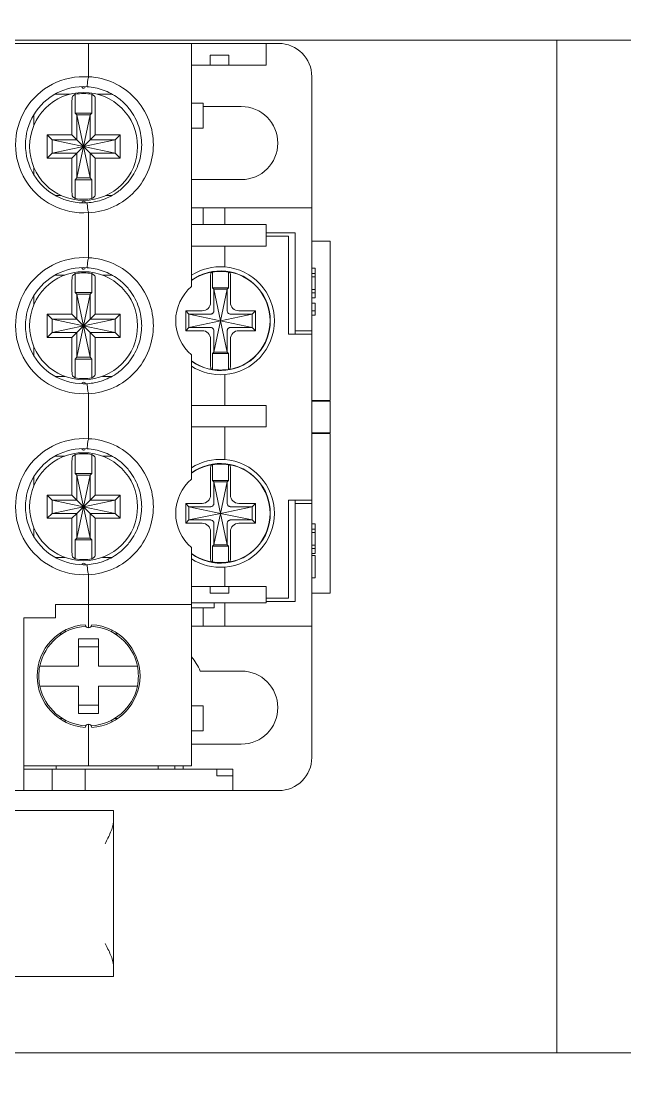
# Model space of a CAD drawing. Header units: millimetres. Extents: x 0 to 5940, y 0 to 4200.
# Drawn here: x 3415.4 to 3451.7, y 2851.9 to 2916.1 of the extents above; entities that cross this region are included whole.
import ezdxf

# ---------------------------------------------------------------- set-up
doc = ezdxf.new("R2010")
doc.units = ezdxf.units.MM
doc.header["$LTSCALE"] = 10
doc.layers.add('가시적인 것(ISO)', color=3, linetype='Continuous', lineweight=5, true_color=0x00ff00)
doc.layers.add('해치(ISO)', color=7, linetype='Continuous', lineweight=5)

msp = doc.modelspace()

# ---------------------------------------------------------------- hatches: boundary and pattern name
at = {"layer": '해치(ISO)'}
h = msp.add_hatch(dxfattribs=at)
h.set_pattern_fill('ANSI31', color=256, scale=254, angle=75.00018, style=0)
h.set_pattern_definition([(120.0002, (0, 0), (-27.49626, -15.87508), [])])
edge = h.paths.add_edge_path()
edge.add_line((3698.305, 3517.714), (3725.805, 3517.714))
edge.add_ellipse((3725.805, 3513.214), major_axis=(0, 4.5), ratio=1, start_angle=270, end_angle=360, ccw=False)
edge.add_line((3730.305, 3513.214), (3730.305, 3485.714))
edge.add_ellipse((3733.305, 3485.714), major_axis=(-3, 0), ratio=1, start_angle=0, end_angle=90)
edge.add_line((3733.305, 3482.714), (3735.305, 3482.714))
edge.add_line((3735.305, 3482.714), (3735.305, 3522.714))
edge.add_line((3735.305, 3522.714), (3695.305, 3522.714))
edge.add_line((3695.305, 3522.714), (3695.305, 3520.714))
edge.add_ellipse((3698.305, 3520.714), major_axis=(-3, 0), ratio=1, start_angle=0, end_angle=90)
edge = h.paths.add_edge_path()
edge.add_line((2939.905, 3482.714), (2941.905, 3482.714))
edge.add_ellipse((2941.905, 3485.714), major_axis=(0, -3), ratio=1, start_angle=0, end_angle=90)
edge.add_line((2944.905, 3485.714), (2944.905, 3513.214))
edge.add_ellipse((2949.405, 3513.214), major_axis=(-4.5, 0), ratio=1, start_angle=270, end_angle=360, ccw=False)
edge.add_line((2949.405, 3517.714), (2976.905, 3517.714))
edge.add_ellipse((2976.905, 3520.714), major_axis=(0, -3), ratio=1, start_angle=0, end_angle=90)
edge.add_line((2979.905, 3520.714), (2979.905, 3522.714))
edge.add_line((2979.905, 3522.714), (2939.905, 3522.714))
edge.add_line((2939.905, 3522.714), (2939.905, 3482.714))
edge = h.paths.add_edge_path()
edge.add_line((2939.905, 2817.314), (2939.905, 2777.314))
edge.add_line((2939.905, 2777.314), (2979.905, 2777.314))
edge.add_line((2979.905, 2777.314), (2979.905, 2779.314))
edge.add_ellipse((2976.905, 2779.314), major_axis=(3, 0), ratio=1, start_angle=0, end_angle=90)
edge.add_line((2976.905, 2782.314), (2949.143, 2782.314))
edge.add_ellipse((2949.143, 2786.814), major_axis=(0, -4.5), ratio=1, start_angle=269.50889, end_angle=360, ccw=False)
edge.add_line((2944.644, 2786.853), (2944.879, 2814.289))
edge.add_ellipse((2941.879, 2814.314), major_axis=(3, -0.026), ratio=1, start_angle=0, end_angle=90.49111)
edge.add_line((2941.879, 2817.314), (2939.905, 2817.314))
edge = h.paths.add_edge_path()
edge.add_line((3730.331, 2814.289), (3730.566, 2786.853))
edge.add_ellipse((3726.066, 2786.814), major_axis=(4.5, 0.039), ratio=1, start_angle=269.50889, end_angle=360, ccw=False)
edge.add_line((3726.066, 2782.314), (3698.305, 2782.314))
edge.add_ellipse((3698.305, 2779.314), major_axis=(0, 3), ratio=1, start_angle=0, end_angle=90)
edge.add_line((3695.305, 2779.314), (3695.305, 2777.314))
edge.add_line((3695.305, 2777.314), (3735.305, 2777.314))
edge.add_line((3735.305, 2777.314), (3735.305, 2817.314))
edge.add_line((3735.305, 2817.314), (3733.331, 2817.314))
edge.add_ellipse((3733.331, 2814.314), major_axis=(0, 3), ratio=1, start_angle=0, end_angle=90.49111)

# ---------------------------------------------------------------- linework, layer by layer
at = {"layer": '가시적인 것(ISO)'}
for p, q in [((3573.605, 2915.014), (3061.605, 2915.014)), ((3419.405, 2914.814), (3414.505, 2914.814)), ((3419.405, 2914.814), (3419.405, 2912.81)), ((3419.405, 2914.814), (3425.605, 2914.814)), ((3425.605, 2914.814), (3430.105, 2914.814)), ((3425.605, 2914.814), (3425.605, 2900.17)), ((3430.105, 2914.814), (3430.105, 2913.514)), ((3430.105, 2914.814), (3430.855, 2914.814)), ((3447.605, 2854.014), (3447.605, 2915.014)), ((3426.73, 2914.114), (3427.855, 2914.114)), ((3426.73, 2914.114), (3426.73, 2913.514)), ((3427.855, 2914.114), (3427.855, 2913.514)), ((3425.605, 2913.514), (3426.73, 2913.514)), ((3427.855, 2913.514), (3426.73, 2913.514)), ((3427.855, 2913.514), (3430.105, 2913.514)), ((3432.855, 2912.814), (3432.855, 2904.914)), ((3419.009, 2912.187), (3419.009, 2912.185)), ((3417.388, 2911.764), (3418.294, 2911.764)), ((3418.405, 2909.314), (3418.405, 2911.32)), ((3418.6, 2910.619), (3418.6, 2911.758)), ((3419.61, 2910.619), (3419.61, 2911.758)), ((3419.805, 2911.509), (3419.805, 2909.314)), ((3419.915, 2911.764), (3420.822, 2911.764)), ((3425.605, 2911.214), (3426.305, 2911.214)), ((3426.305, 2909.714), (3426.305, 2911.214)), ((3428.605, 2911.014), (3426.305, 2911.014)), ((3416.105, 2910.517), (3416.105, 2909.871)), ((3418.6, 2910.619), (3419.61, 2910.619)), ((3418.705, 2910.514), (3418.6, 2910.619)), ((3419.105, 2908.614), (3418.705, 2910.514)), ((3418.705, 2910.514), (3418.705, 2909.014)), ((3419.505, 2910.514), (3418.705, 2910.514)), ((3419.105, 2908.614), (3419.505, 2910.514)), ((3419.505, 2910.514), (3419.61, 2910.619)), ((3419.505, 2909.014), (3419.505, 2910.514)), ((3426.305, 2909.714), (3425.605, 2909.714)), ((3416.905, 2909.314), (3416.905, 2907.914)), ((3418.405, 2909.314), (3416.905, 2909.314)), ((3417.205, 2909.014), (3416.905, 2909.314)), ((3419.105, 2908.614), (3417.205, 2909.014)), ((3417.205, 2909.014), (3417.205, 2908.214)), ((3418.705, 2909.014), (3417.205, 2909.014)), ((3418.705, 2909.014), (3418.405, 2909.314)), ((3419.105, 2908.614), (3418.705, 2909.014)), ((3419.105, 2908.614), (3419.505, 2909.014)), ((3419.105, 2908.614), (3421.005, 2909.014)), ((3419.505, 2909.014), (3419.805, 2909.314)), ((3421.005, 2909.014), (3419.505, 2909.014)), ((3421.305, 2909.314), (3419.805, 2909.314)), ((3421.005, 2909.014), (3421.305, 2909.314)), ((3421.005, 2908.214), (3421.005, 2909.014)), ((3421.305, 2907.914), (3421.305, 2909.314)), ((3417.205, 2908.214), (3416.905, 2907.914)), ((3419.105, 2908.614), (3417.205, 2908.214)), ((3417.205, 2908.214), (3418.705, 2908.214)), ((3418.705, 2908.214), (3418.405, 2907.914)), ((3419.105, 2908.614), (3418.705, 2906.714)), ((3419.105, 2908.614), (3418.705, 2908.214)), ((3418.705, 2908.214), (3418.705, 2906.714)), ((3419.105, 2908.614), (3419.505, 2908.214)), ((3419.105, 2908.614), (3421.005, 2908.214)), ((3419.105, 2908.614), (3419.505, 2906.714)), ((3419.505, 2908.214), (3419.805, 2907.914)), ((3419.505, 2906.714), (3419.505, 2908.214)), ((3419.505, 2908.214), (3421.005, 2908.214)), ((3421.005, 2908.214), (3421.305, 2907.914)), ((3416.905, 2907.914), (3418.405, 2907.914)), ((3418.405, 2905.908), (3418.405, 2907.914)), ((3419.805, 2907.914), (3419.805, 2905.719)), ((3419.805, 2907.914), (3421.305, 2907.914)), ((3416.105, 2907.358), (3416.105, 2906.912)), ((3418.705, 2906.714), (3418.6, 2906.609)), ((3418.6, 2906.609), (3419.61, 2906.609)), ((3418.6, 2905.471), (3418.6, 2906.609)), ((3418.705, 2906.714), (3419.505, 2906.714)), ((3419.505, 2906.714), (3419.61, 2906.609)), ((3419.61, 2905.471), (3419.61, 2906.609)), ((3425.605, 2906.614), (3428.605, 2906.614)), ((3417.735, 2905.664), (3417.388, 2905.664)), ((3420.822, 2905.664), (3420.475, 2905.664)), ((3419.2, 2905.246), (3419.2, 2905.244)), ((3425.605, 2904.914), (3426.305, 2904.914)), ((3426.305, 2904.914), (3426.805, 2904.914)), ((3426.305, 2903.914), (3426.305, 2904.914)), ((3427.605, 2904.914), (3426.805, 2904.914)), ((3427.605, 2904.914), (3432.855, 2904.914)), ((3427.605, 2903.914), (3427.605, 2904.914)), ((3432.855, 2897.514), (3432.855, 2904.914)), ((3419.405, 2904.619), (3419.405, 2901.91)), ((3425.605, 2903.914), (3430.105, 2903.914)), ((3430.105, 2903.914), (3430.105, 2902.614)), ((3431.855, 2903.414), (3430.105, 2903.414)), ((3430.105, 2903.214), (3431.455, 2903.214)), ((3431.455, 2903.214), (3431.455, 2897.314)), ((3431.855, 2897.514), (3431.855, 2903.414)), ((3425.605, 2902.614), (3430.105, 2902.614)), ((3427.605, 2902.614), (3427.605, 2901.355)), ((3432.855, 2902.914), (3433.955, 2902.914)), ((3433.955, 2902.914), (3433.955, 2893.314)), ((3419.009, 2901.287), (3419.009, 2901.285)), ((3426.875, 2901.044), (3426.875, 2900.094)), ((3427.835, 2901.044), (3427.835, 2900.094)), ((3432.855, 2901.282), (3433.055, 2901.282)), ((3433.055, 2901.282), (3433.055, 2900.965)), ((3417.388, 2900.864), (3417.975, 2900.864)), ((3418.405, 2898.514), (3418.405, 2900.52)), ((3418.6, 2899.819), (3418.6, 2900.958)), ((3419.61, 2899.819), (3419.61, 2900.958)), ((3419.805, 2900.709), (3419.805, 2898.514)), ((3420.235, 2900.864), (3420.822, 2900.864)), ((3426.755, 2899.219), (3426.755, 2900.698)), ((3427.955, 2900.698), (3427.955, 2899.219)), ((3428.755, 2900.767), (3428.755, 2900.752)), ((3429.197, 2900.464), (3429.219, 2900.464)), ((3432.855, 2900.965), (3433.055, 2900.965)), ((3432.855, 2900.768), (3433.055, 2900.768)), ((3433.055, 2900.965), (3433.055, 2900.768)), ((3433.055, 2900.768), (3433.055, 2900.001)), ((3418.6, 2899.819), (3419.61, 2899.819)), ((3418.705, 2899.714), (3418.6, 2899.819)), ((3419.505, 2899.714), (3419.61, 2899.819)), ((3426.875, 2900.094), (3427.835, 2900.094)), ((3426.955, 2900.014), (3426.875, 2900.094)), ((3426.955, 2900.014), (3426.955, 2898.716)), ((3427.755, 2900.014), (3426.955, 2900.014)), ((3427.355, 2898.114), (3426.955, 2900.014)), ((3427.355, 2898.114), (3427.755, 2900.014)), ((3427.755, 2900.014), (3427.835, 2900.094)), ((3427.755, 2898.716), (3427.755, 2900.014)), ((3432.855, 2900.001), (3433.055, 2900.001)), ((3432.855, 2899.804), (3433.055, 2899.804)), ((3433.055, 2900.001), (3433.055, 2899.804)), ((3433.055, 2899.804), (3433.055, 2899.488)), ((3416.105, 2899.617), (3416.105, 2899.071)), ((3419.105, 2897.814), (3418.705, 2899.714)), ((3418.705, 2899.714), (3418.705, 2898.214)), ((3419.505, 2899.714), (3418.705, 2899.714)), ((3419.105, 2897.814), (3419.505, 2899.714)), ((3419.505, 2898.214), (3419.505, 2899.714)), ((3432.855, 2899.488), (3433.055, 2899.488)), ((3432.855, 2899.179), (3433.055, 2899.179)), ((3433.055, 2899.179), (3433.055, 2898.72)), ((3416.905, 2898.514), (3416.905, 2897.114)), ((3418.405, 2898.514), (3416.905, 2898.514)), ((3417.205, 2898.214), (3416.905, 2898.514)), ((3418.705, 2898.214), (3418.405, 2898.514)), ((3419.505, 2898.214), (3419.805, 2898.514)), ((3421.305, 2898.514), (3419.805, 2898.514)), ((3421.005, 2898.214), (3421.305, 2898.514)), ((3421.305, 2897.114), (3421.305, 2898.514)), ((3425.255, 2898.714), (3425.255, 2897.514)), ((3426.25, 2898.714), (3425.255, 2898.714)), ((3425.455, 2898.514), (3425.255, 2898.714)), ((3425.455, 2898.514), (3425.455, 2897.714)), ((3426.753, 2898.514), (3425.455, 2898.514)), ((3427.355, 2898.114), (3425.455, 2898.514)), ((3427.355, 2898.114), (3429.255, 2898.514)), ((3429.255, 2898.514), (3427.957, 2898.514)), ((3429.455, 2898.714), (3428.46, 2898.714)), ((3429.255, 2898.514), (3429.455, 2898.714)), ((3429.255, 2897.714), (3429.255, 2898.514)), ((3429.455, 2897.514), (3429.455, 2898.714)), ((3432.855, 2898.72), (3433.055, 2898.72)), ((3433.055, 2898.72), (3433.055, 2898.455)), ((3419.105, 2897.814), (3417.205, 2898.214)), ((3417.205, 2898.214), (3417.205, 2897.414)), ((3418.705, 2898.214), (3417.205, 2898.214)), ((3419.105, 2897.814), (3418.705, 2898.214)), ((3419.105, 2897.814), (3419.505, 2898.214)), ((3419.105, 2897.814), (3421.005, 2898.214)), ((3421.005, 2898.214), (3419.505, 2898.214)), ((3421.005, 2897.414), (3421.005, 2898.214)), ((3427.355, 2898.114), (3425.455, 2897.714)), ((3427.355, 2898.114), (3426.955, 2896.214)), ((3427.355, 2898.114), (3427.755, 2896.214)), ((3427.355, 2898.114), (3429.255, 2897.714)), ((3432.855, 2898.455), (3433.055, 2898.455)), ((3417.205, 2897.414), (3416.905, 2897.114)), ((3419.105, 2897.814), (3417.205, 2897.414)), ((3417.205, 2897.414), (3418.705, 2897.414)), ((3418.705, 2897.414), (3418.405, 2897.114)), ((3419.105, 2897.814), (3418.705, 2895.914)), ((3419.105, 2897.814), (3418.705, 2897.414)), ((3418.705, 2897.414), (3418.705, 2895.914)), ((3419.105, 2897.814), (3419.505, 2897.414)), ((3419.105, 2897.814), (3421.005, 2897.414)), ((3419.105, 2897.814), (3419.505, 2895.914)), ((3419.505, 2897.414), (3419.805, 2897.114)), ((3419.505, 2895.914), (3419.505, 2897.414)), ((3419.505, 2897.414), (3421.005, 2897.414)), ((3421.005, 2897.414), (3421.305, 2897.114)), ((3425.455, 2897.714), (3425.255, 2897.514)), ((3425.255, 2897.514), (3426.25, 2897.514)), ((3425.455, 2897.714), (3426.753, 2897.714)), ((3426.955, 2897.512), (3426.955, 2896.214)), ((3427.755, 2896.214), (3427.755, 2897.512)), ((3427.957, 2897.714), (3429.255, 2897.714)), ((3428.46, 2897.514), (3429.455, 2897.514)), ((3429.255, 2897.714), (3429.455, 2897.514)), ((3432.855, 2897.314), (3431.455, 2897.314)), ((3431.855, 2897.314), (3431.855, 2897.514)), ((3431.855, 2897.514), (3432.855, 2897.514)), ((3432.855, 2897.514), (3432.855, 2897.314)), ((3432.855, 2887.314), (3432.855, 2897.314)), ((3416.105, 2896.558), (3416.105, 2896.012)), ((3416.905, 2897.114), (3418.405, 2897.114)), ((3418.405, 2895.108), (3418.405, 2897.114)), ((3419.805, 2897.114), (3419.805, 2894.919)), ((3419.805, 2897.114), (3421.305, 2897.114)), ((3426.755, 2895.53), (3426.755, 2897.009)), ((3427.955, 2897.009), (3427.955, 2895.53)), ((3418.705, 2895.914), (3418.6, 2895.809)), ((3418.705, 2895.914), (3419.505, 2895.914)), ((3419.505, 2895.914), (3419.61, 2895.809)), ((3425.605, 2896.058), (3425.605, 2888.57)), ((3426.955, 2896.214), (3426.875, 2896.134)), ((3426.875, 2896.134), (3427.835, 2896.134)), ((3426.875, 2896.134), (3426.875, 2895.185)), ((3426.955, 2896.214), (3427.755, 2896.214)), ((3427.755, 2896.214), (3427.835, 2896.134)), ((3427.835, 2896.134), (3427.835, 2895.185)), ((3418.6, 2895.809), (3419.61, 2895.809)), ((3418.6, 2894.671), (3418.6, 2895.809)), ((3419.61, 2894.671), (3419.61, 2895.809)), ((3417.975, 2894.764), (3417.388, 2894.764)), ((3420.822, 2894.764), (3420.235, 2894.764)), ((3427.605, 2894.874), (3427.605, 2893.014)), ((3419.2, 2894.346), (3419.2, 2894.344)), ((3419.405, 2893.719), (3419.405, 2891.01)), ((3425.605, 2893.014), (3430.105, 2893.014)), ((3430.105, 2893.014), (3430.105, 2891.714)), ((3432.855, 2893.314), (3433.955, 2893.314)), ((3433.955, 2893.264), (3432.855, 2893.264)), ((3433.955, 2891.364), (3433.955, 2893.264)), ((3425.605, 2891.714), (3430.105, 2891.714)), ((3427.605, 2891.714), (3427.605, 2889.755)), ((3432.855, 2891.364), (3433.955, 2891.364)), ((3432.855, 2891.314), (3433.955, 2891.314)), ((3433.955, 2891.314), (3433.955, 2881.714)), ((3419.009, 2890.387), (3419.009, 2890.385)), ((3417.388, 2889.964), (3417.975, 2889.964)), ((3418.405, 2887.614), (3418.405, 2889.62)), ((3418.6, 2888.919), (3418.6, 2890.058)), ((3419.61, 2888.919), (3419.61, 2890.058)), ((3419.805, 2889.809), (3419.805, 2887.614)), ((3420.235, 2889.964), (3420.822, 2889.964)), ((3418.6, 2888.919), (3419.61, 2888.919)), ((3418.705, 2888.814), (3418.6, 2888.919)), ((3419.505, 2888.814), (3419.61, 2888.919)), ((3426.755, 2887.619), (3426.755, 2889.098)), ((3426.875, 2889.444), (3426.875, 2888.494)), ((3427.835, 2889.444), (3427.835, 2888.494)), ((3427.955, 2889.098), (3427.955, 2887.619)), ((3416.105, 2888.717), (3416.105, 2888.171)), ((3419.105, 2886.914), (3418.705, 2888.814)), ((3418.705, 2888.814), (3418.705, 2887.314)), ((3419.505, 2888.814), (3418.705, 2888.814)), ((3419.105, 2886.914), (3419.505, 2888.814)), ((3419.505, 2887.314), (3419.505, 2888.814)), ((3426.875, 2888.494), (3427.835, 2888.494)), ((3426.955, 2888.414), (3426.875, 2888.494)), ((3426.955, 2888.414), (3426.955, 2887.116)), ((3427.755, 2888.414), (3426.955, 2888.414)), ((3427.355, 2886.514), (3426.955, 2888.414)), ((3427.355, 2886.514), (3427.755, 2888.414)), ((3427.755, 2888.414), (3427.835, 2888.494)), ((3427.755, 2887.116), (3427.755, 2888.414)), ((3416.905, 2887.614), (3416.905, 2886.214)), ((3418.405, 2887.614), (3416.905, 2887.614)), ((3417.205, 2887.314), (3416.905, 2887.614)), ((3418.705, 2887.314), (3418.405, 2887.614)), ((3419.505, 2887.314), (3419.805, 2887.614)), ((3421.305, 2887.614), (3419.805, 2887.614)), ((3421.005, 2887.314), (3421.305, 2887.614)), ((3421.305, 2886.214), (3421.305, 2887.614)), ((3419.105, 2886.914), (3417.205, 2887.314)), ((3417.205, 2887.314), (3417.205, 2886.514)), ((3418.705, 2887.314), (3417.205, 2887.314)), ((3419.105, 2886.914), (3417.205, 2886.514)), ((3419.105, 2886.914), (3418.705, 2887.314)), ((3419.105, 2886.914), (3418.705, 2885.014)), ((3419.105, 2886.914), (3418.705, 2886.514)), ((3419.105, 2886.914), (3419.505, 2887.314)), ((3419.105, 2886.914), (3421.005, 2887.314)), ((3419.105, 2886.914), (3419.505, 2886.514)), ((3419.105, 2886.914), (3421.005, 2886.514)), ((3419.105, 2886.914), (3419.505, 2885.014)), ((3421.005, 2887.314), (3419.505, 2887.314)), ((3421.005, 2886.514), (3421.005, 2887.314)), ((3425.255, 2887.114), (3425.255, 2885.914)), ((3426.25, 2887.114), (3425.255, 2887.114)), ((3425.455, 2886.914), (3425.255, 2887.114)), ((3425.455, 2886.914), (3425.455, 2886.114)), ((3426.753, 2886.914), (3425.455, 2886.914)), ((3427.355, 2886.514), (3425.455, 2886.914)), ((3427.355, 2886.514), (3429.255, 2886.914)), ((3429.255, 2886.914), (3427.957, 2886.914)), ((3429.455, 2887.114), (3428.46, 2887.114)), ((3429.255, 2886.914), (3429.455, 2887.114)), ((3429.255, 2886.114), (3429.255, 2886.914)), ((3429.455, 2885.914), (3429.455, 2887.114)), ((3431.455, 2881.414), (3431.455, 2887.314)), ((3432.855, 2887.314), (3431.455, 2887.314)), ((3431.855, 2887.114), (3431.855, 2887.314)), ((3431.855, 2881.214), (3431.855, 2887.114)), ((3431.855, 2887.114), (3432.855, 2887.114)), ((3432.855, 2887.314), (3432.855, 2887.114)), ((3432.855, 2879.714), (3432.855, 2887.114)), ((3417.205, 2886.514), (3416.905, 2886.214)), ((3417.205, 2886.514), (3418.705, 2886.514)), ((3418.705, 2886.514), (3418.405, 2886.214)), ((3418.705, 2886.514), (3418.705, 2885.014)), ((3419.505, 2886.514), (3419.805, 2886.214)), ((3419.505, 2885.014), (3419.505, 2886.514)), ((3419.505, 2886.514), (3421.005, 2886.514)), ((3421.005, 2886.514), (3421.305, 2886.214)), ((3427.355, 2886.514), (3425.455, 2886.114)), ((3427.355, 2886.514), (3426.955, 2884.614)), ((3427.355, 2886.514), (3427.755, 2884.614)), ((3427.355, 2886.514), (3429.255, 2886.114)), ((3416.105, 2885.658), (3416.105, 2885.112)), ((3416.905, 2886.214), (3418.405, 2886.214)), ((3418.405, 2884.208), (3418.405, 2886.214)), ((3419.805, 2886.214), (3419.805, 2884.019)), ((3419.805, 2886.214), (3421.305, 2886.214)), ((3425.455, 2886.114), (3425.255, 2885.914)), ((3425.255, 2885.914), (3426.25, 2885.914)), ((3425.455, 2886.114), (3426.753, 2886.114)), ((3426.955, 2885.912), (3426.955, 2884.614)), ((3427.755, 2884.614), (3427.755, 2885.912)), ((3427.957, 2886.114), (3429.255, 2886.114)), ((3428.46, 2885.914), (3429.455, 2885.914)), ((3429.255, 2886.114), (3429.455, 2885.914)), ((3432.855, 2885.882), (3433.055, 2885.882)), ((3433.055, 2885.882), (3433.055, 2885.565)), ((3418.705, 2885.014), (3418.6, 2884.909)), ((3418.705, 2885.014), (3419.505, 2885.014)), ((3419.505, 2885.014), (3419.61, 2884.909)), ((3426.755, 2883.93), (3426.755, 2885.409)), ((3427.955, 2885.409), (3427.955, 2883.93)), ((3432.855, 2885.565), (3433.055, 2885.565)), ((3432.855, 2885.368), (3433.055, 2885.368)), ((3433.055, 2885.565), (3433.055, 2885.368)), ((3433.055, 2885.368), (3433.055, 2884.601)), ((3418.6, 2884.909), (3419.61, 2884.909)), ((3418.6, 2883.771), (3418.6, 2884.909)), ((3419.61, 2883.771), (3419.61, 2884.909)), ((3425.605, 2884.458), (3425.605, 2881.014)), ((3426.955, 2884.614), (3426.875, 2884.534)), ((3426.875, 2884.534), (3427.835, 2884.534)), ((3426.875, 2884.534), (3426.875, 2883.585)), ((3426.955, 2884.614), (3427.755, 2884.614)), ((3427.755, 2884.614), (3427.835, 2884.534)), ((3427.835, 2884.534), (3427.835, 2883.585)), ((3432.855, 2884.601), (3433.055, 2884.601)), ((3432.855, 2884.404), (3433.055, 2884.404)), ((3433.055, 2884.601), (3433.055, 2884.404)), ((3433.055, 2884.404), (3433.055, 2884.088)), ((3417.975, 2883.864), (3417.388, 2883.864)), ((3420.822, 2883.864), (3420.235, 2883.864)), ((3428.755, 2883.877), (3428.755, 2883.861)), ((3429.219, 2884.164), (3429.197, 2884.164)), ((3432.855, 2884.088), (3433.055, 2884.088)), ((3432.855, 2883.965), (3433.055, 2883.965)), ((3433.055, 2883.965), (3433.055, 2882.635)), ((3419.2, 2883.446), (3419.2, 2883.444)), ((3427.605, 2883.274), (3427.605, 2882.114)), ((3419.405, 2882.819), (3419.405, 2881.014)), ((3432.855, 2882.635), (3433.055, 2882.635)), ((3432.855, 2882.63), (3433.055, 2882.63)), ((3433.055, 2882.63), (3433.055, 2882.635)), ((3425.605, 2882.114), (3426.73, 2882.114)), ((3427.855, 2882.114), (3426.73, 2882.114)), ((3426.73, 2881.714), (3426.73, 2882.114)), ((3427.855, 2882.114), (3430.105, 2882.114)), ((3427.855, 2881.714), (3427.855, 2882.114)), ((3430.105, 2882.114), (3430.105, 2881.114)), ((3427.855, 2881.714), (3426.73, 2881.714)), ((3430.105, 2881.414), (3431.455, 2881.414)), ((3431.855, 2881.214), (3430.105, 2881.214)), ((3432.855, 2881.714), (3433.955, 2881.714)), ((3419.405, 2881.014), (3417.405, 2881.014)), ((3417.405, 2881.014), (3417.405, 2880.214)), ((3419.405, 2879.614), (3419.405, 2881.014)), ((3419.405, 2881.014), (3425.605, 2881.014)), ((3425.605, 2881.114), (3430.105, 2881.114)), ((3425.605, 2881.014), (3425.605, 2871.314)), ((3426.468, 2880.814), (3425.605, 2880.814)), ((3426.305, 2879.714), (3426.305, 2880.814)), ((3426.468, 2880.814), (3426.968, 2880.814)), ((3426.968, 2881.114), (3426.968, 2880.814)), ((3427.605, 2879.714), (3427.605, 2881.114)), ((3415.505, 2869.814), (3415.505, 2880.214)), ((3417.405, 2880.214), (3415.505, 2880.214)), ((3417.824, 2879.264), (3417.642, 2879.264)), ((3418.005, 2879.48), (3418.005, 2879.368)), ((3420.805, 2879.48), (3420.805, 2879.368)), ((3421.167, 2879.264), (3420.985, 2879.264)), ((3426.305, 2879.714), (3425.605, 2879.714)), ((3426.805, 2879.714), (3426.305, 2879.714)), ((3427.605, 2879.714), (3426.805, 2879.714)), ((3427.605, 2879.714), (3432.855, 2879.714)), ((3432.855, 2879.714), (3432.855, 2871.814)), ((3418.805, 2877.314), (3418.805, 2878.964)), ((3420.005, 2878.964), (3418.805, 2878.964)), ((3420.005, 2877.314), (3420.005, 2878.964)), ((3418.805, 2878.464), (3420.005, 2878.464)), ((3416.772, 2877.314), (3418.805, 2877.314)), ((3420.005, 2877.314), (3422.037, 2877.314)), ((3428.605, 2877.014), (3426.136, 2877.014)), ((3416.772, 2876.114), (3418.805, 2876.114)), ((3418.805, 2874.464), (3418.805, 2876.114)), ((3420.005, 2876.114), (3422.037, 2876.114)), ((3420.005, 2874.464), (3420.005, 2876.114)), ((3418.805, 2874.964), (3420.005, 2874.964)), ((3425.605, 2874.914), (3426.305, 2874.914)), ((3426.305, 2873.414), (3426.305, 2874.914)), ((3417.824, 2874.164), (3417.642, 2874.164)), ((3418.005, 2873.948), (3418.005, 2874.061)), ((3420.005, 2874.464), (3418.805, 2874.464)), ((3420.805, 2873.948), (3420.805, 2874.061)), ((3421.167, 2874.164), (3420.985, 2874.164)), ((3419.405, 2871.314), (3419.405, 2873.814)), ((3426.305, 2873.414), (3425.605, 2873.414)), ((3425.605, 2872.614), (3428.605, 2872.614)), ((3419.405, 2871.314), (3415.505, 2871.314)), ((3417.205, 2871.114), (3415.505, 2871.114)), ((3417.205, 2871.114), (3419.205, 2871.114)), ((3417.205, 2869.814), (3417.205, 2871.114)), ((3417.455, 2871.114), (3417.455, 2871.314)), ((3419.205, 2871.114), (3427.126, 2871.114)), ((3419.205, 2871.114), (3419.205, 2870.514)), ((3419.405, 2871.314), (3425.605, 2871.314)), ((3423.605, 2871.114), (3423.605, 2871.314)), ((3424.605, 2871.314), (3424.605, 2871.114)), ((3425.105, 2871.114), (3425.105, 2871.314)), ((3427.126, 2871.114), (3427.126, 2870.714)), ((3427.126, 2871.114), (3428.105, 2871.114)), ((3428.105, 2871.114), (3428.105, 2870.714)), ((3419.205, 2869.814), (3419.205, 2870.514)), ((3428.105, 2870.714), (3427.126, 2870.714)), ((3428.105, 2869.814), (3428.105, 2870.714)), ((3414.505, 2869.814), (3415.505, 2869.814)), ((3415.505, 2869.814), (3417.205, 2869.814)), ((3419.205, 2869.814), (3417.205, 2869.814)), ((3419.205, 2869.814), (3428.105, 2869.814)), ((3430.855, 2869.814), (3428.105, 2869.814)), ((3411.205, 2868.614), (3420.905, 2868.614)), ((3420.905, 2867.937), (3420.905, 2868.614)), ((3420.905, 2867.937), (3420.905, 2859.291)), ((3420.905, 2858.614), (3420.905, 2859.291)), ((3375.905, 2858.614), (3420.905, 2858.614)), ((3347.605, 2854.014), (3447.605, 2854.014)), ((3447.605, 2854.014), (3453.605, 2854.014))]:
    msp.add_line(p, q, dxfattribs=at)
for centre in [(3419.105, 2908.614), (3419.105, 2897.814), (3419.105, 2886.914)]:
    msp.add_circle(centre, 3.253, dxfattribs=at)
for centre, radius, start, end in [((3430.855, 2912.814), 2, 0, 90), ((3419.105, 2908.714), 4.1, 85.82772, 274.17228), ((3419.105, 2908.714), 3.5, 86.53878, 273.46159), ((3419.104, 2912.216), 0.1, 182.02417, 357.99703), ((3419.105, 2912.214), 0.1, 197.26933, 359.18155), ((3419.105, 2908.614), 3.184, 80.87335, 99.12665), ((3428.605, 2908.814), 2.2, 270, 90), ((3419.105, 2908.614), 3.184, 260.87335, 279.12665), ((3419.104, 2905.216), 0.1, 359.6124, 180.36637), ((3419.105, 2905.214), 0.1, 0.81845, 17.26933), ((3419.105, 2897.814), 4.1, 85.82772, 274.17228), ((3419.105, 2897.814), 3.5, 86.53878, 273.46159), ((3419.104, 2901.316), 0.1, 182.02418, 357.99703), ((3419.105, 2901.314), 0.1, 197.26933, 359.18156), ((3427.355, 2898.114), 3.25, 85.58827, 122.57897), ((3427.355, 2898.114), 3, 234.31467, 125.68533), ((3427.355, 2898.114), 2.986, 234.12033, 125.87967), ((3427.355, 2898.114), 2.969, 80.6948, 99.3052), ((3427.355, 2898.114), 3.25, 274.41173, 85.58827), ((3419.105, 2897.814), 3.184, 80.87335, 99.12665), ((3427.355, 2898.114), 2.7, 130.40213, 229.59787), ((3427.355, 2898.114), 3.25, 237.42103, 274.41173), ((3419.105, 2897.814), 3.184, 260.87335, 279.12665), ((3427.355, 2898.114), 2.969, 260.6948, 279.3052), ((3419.104, 2894.316), 0.1, 359.61239, 180.36637), ((3419.105, 2894.314), 0.1, 0.81844, 17.26933), ((3419.105, 2886.914), 4.1, 85.82772, 274.17228), ((3419.105, 2886.914), 3.5, 86.53878, 273.46159), ((3419.104, 2890.416), 0.1, 182.02418, 357.99704), ((3419.105, 2890.414), 0.1, 197.26933, 359.17051), ((3419.105, 2886.914), 3.184, 80.87335, 99.12665), ((3427.355, 2886.514), 3.25, 85.58827, 122.57897), ((3427.355, 2886.514), 3, 234.31467, 125.68533), ((3427.355, 2886.514), 2.986, 234.12033, 125.87967), ((3427.355, 2886.514), 2.969, 80.6948, 99.3052), ((3427.355, 2886.514), 3.25, 274.41173, 85.58827), ((3427.355, 2886.514), 2.7, 130.40213, 229.59787), ((3419.105, 2886.914), 3.184, 260.87335, 279.12665), ((3427.355, 2886.514), 3.25, 237.42103, 274.41173), ((3419.104, 2883.416), 0.1, 359.61239, 180.36636), ((3419.105, 2883.414), 0.1, 1.25854, 17.26933), ((3427.355, 2886.514), 2.969, 260.6948, 279.3052), ((3419.405, 2876.714), 3.1, 93.69714, 266.30286), ((3419.405, 2876.714), 3, 93.25462, 168.46304), ((3419.405, 2879.814), 0.2, 181.84857, 270), ((3419.405, 2879.814), 0.2, 270, 358.15143), ((3419.405, 2876.714), 3, 11.53696, 86.74538), ((3419.405, 2876.714), 3.1, 273.69714, 86.30286), ((3419.405, 2876.714), 3, 168.46304, 191.53696), ((3419.405, 2876.714), 3, 348.46304, 11.53696), ((3422.405, 2875.314), 4.1, 24.49628, 38.69474), ((3428.605, 2874.814), 2.2, 270, 90), ((3419.405, 2876.714), 3, 191.53696, 266.74538), ((3419.405, 2876.714), 3, 273.25462, 348.46304), ((3419.405, 2873.614), 0.2, 90, 178.15143), ((3419.405, 2873.614), 0.2, 1.84857, 90), ((3430.855, 2871.814), 2, 270, 0)]:
    msp.add_arc(centre, radius, start, end, dxfattribs=at)
for centre, major_axis, ratio, start_param, end_param in [((3422.179, 2908.614), (-5.272, 0), 0.812287, 5.45886, 5.499406), ((3419.79, 2911.512), (0, 0.103), 0.145709, 4.680673, 6.162078), ((3422.179, 2908.614), (-5.272, 0), 0.812287, 0.783779, 0.824325), ((3419.79, 2905.716), (0, -0.103), 0.145709, 0.121107, 1.602512), ((3427.757, 2632.561), (0.023, 268.637), 0.099501, 0.03389, 0.037279), ((3426.952, 2632.561), (-0.023, 268.637), 0.099501, 6.245907, 6.249295), ((3422.179, 2897.814), (-5.272, 0), 0.812287, 5.45886, 5.499406), ((3419.79, 2900.712), (0, 0.103), 0.145709, 4.680673, 6.162078), ((3426.216, 2899.253), (-0.393, 0.393), 0.939231, 2.387521, 3.895664), ((3428.493, 2899.253), (0.393, 0.393), 0.939231, 2.387521, 3.895664), ((3426.216, 2896.976), (-0.393, -0.393), 0.939231, 2.387521, 3.895664), ((3428.493, 2896.976), (0.393, -0.393), 0.939231, 2.387521, 3.895664), ((3422.179, 2897.814), (-5.272, 0), 0.812287, 0.783779, 0.824325), ((3419.79, 2894.916), (0, -0.103), 0.145709, 0.121107, 1.602512), ((3427.757, 3163.667), (0.023, -268.637), 0.099501, 6.245907, 6.249295), ((3426.952, 3163.667), (-0.023, -268.637), 0.099501, 0.03389, 0.037279), ((3422.179, 2886.914), (-5.272, 0), 0.812287, 5.45886, 5.499406), ((3419.79, 2889.812), (0, 0.103), 0.145709, 4.680673, 6.162078), ((3427.757, 2620.961), (0.023, 268.637), 0.099501, 0.03389, 0.037279), ((3426.952, 2620.961), (-0.023, 268.637), 0.099501, 6.245907, 6.249295), ((3426.216, 2887.653), (-0.393, 0.393), 0.939231, 2.387521, 3.895664), ((3428.493, 2887.653), (0.393, 0.393), 0.939231, 2.387521, 3.895664), ((3426.216, 2885.376), (-0.393, -0.393), 0.939231, 2.387521, 3.895664), ((3428.493, 2885.376), (0.393, -0.393), 0.939231, 2.387521, 3.895664), ((3422.179, 2886.914), (-5.272, 0), 0.812287, 0.783779, 0.824325), ((3419.79, 2884.016), (0, -0.103), 0.145709, 0.121107, 1.602512), ((3427.757, 3152.067), (0.023, -268.637), 0.099501, 6.245907, 6.249295), ((3426.952, 3152.067), (-0.023, -268.637), 0.099501, 0.03389, 0.037279)]:
    msp.add_ellipse(centre, major_axis=major_axis, ratio=ratio, start_param=start_param, end_param=end_param, dxfattribs=at)
for points, knots in [([(3419.405, 2912.806), (3419.4, 2912.745), (3419.343, 2912.621), (3419.343, 2912.422), (3419.324, 2912.281), (3419.316, 2912.208)], [0, 0, 0, 0, 0.3333333, 0.6666667, 0.9999891, 0.9999891, 0.9999891, 0.9999891]), ([(3423.309, 2908.714), (3423.31, 2909.175), (3423.23, 2909.685), (3422.842, 2910.687), (3422.557, 2911.138), (3421.837, 2911.905), (3421.406, 2912.216), (3420.448, 2912.658), (3419.93, 2912.784), (3419.405, 2912.81)], [0.0000087, 0.0000087, 0.0000087, 0.0000087, 0.1381093, 0.1381093, 0.2717903, 0.2717903, 0.4060661, 0.4060661, 0.540836, 0.540836, 0.540836, 0.540836]), ([(3422.605, 2908.714), (3422.605, 2908.898), (3422.59, 2909.081), (3422.532, 2909.448), (3422.488, 2909.632), (3422.307, 2910.18), (3422.124, 2910.526), (3421.821, 2910.924), (3421.748, 2911.011), (3421.517, 2911.26), (3421.347, 2911.411), (3420.896, 2911.739), (3420.602, 2911.895), (3420.134, 2912.063), (3419.974, 2912.109), (3419.648, 2912.176), (3419.483, 2912.198), (3419.316, 2912.208)], [-0.5346584, -0.5346584, -0.5346584, -0.5346584, -0.479628, -0.479628, -0.4229839, -0.4229839, -0.3059521, -0.3059521, -0.2716372, -0.2716372, -0.2029944, -0.2029944, -0.101924, -0.101924, -0.0511317, -0.0511317, -0.0000024, -0.0000024, -0.0000024, -0.0000024]), ([(3418.446, 2911.637), (3418.441, 2911.634), (3418.437, 2911.624), (3418.427, 2911.597), (3418.422, 2911.57), (3418.414, 2911.515), (3418.41, 2911.476), (3418.406, 2911.404), (3418.405, 2911.359), (3418.405, 2911.32)], [-0.17876728, -0.17876728, -0.17876728, -0.17876728, -0.17013354, -0.17013354, -0.1586667, -0.1586667, -0.1470591, -0.1470591, -0.13549575, -0.13549575, -0.13549575, -0.13549575]), ([(3419.316, 2905.221), (3419.483, 2905.231), (3419.648, 2905.253), (3419.975, 2905.32), (3420.135, 2905.365), (3420.602, 2905.534), (3420.897, 2905.689), (3421.348, 2906.018), (3421.517, 2906.169), (3421.748, 2906.418), (3421.821, 2906.505), (3422.125, 2906.903), (3422.307, 2907.249), (3422.488, 2907.797), (3422.532, 2907.981), (3422.59, 2908.348), (3422.605, 2908.531), (3422.605, 2908.714)], [-0.5343716, -0.5343716, -0.5343716, -0.5343716, -0.4832641, -0.4832641, -0.4324929, -0.4324929, -0.3314506, -0.3314506, -0.2628377, -0.2628377, -0.2285422, -0.2285422, -0.1115859, -0.1115859, -0.0549919, -0.0549919, -0.0000179, -0.0000179, -0.0000179, -0.0000179]), ([(3419.405, 2904.619), (3419.93, 2904.644), (3420.448, 2904.77), (3421.406, 2905.213), (3421.837, 2905.523), (3422.557, 2906.291), (3422.842, 2906.743), (3423.228, 2907.739), (3423.31, 2908.247), (3423.309, 2908.714)], [0.0003312, 0.0003312, 0.0003312, 0.0003312, 0.1605799, 0.1605799, 0.3203218, 0.3203218, 0.479331, 0.479331, 0.6418624, 0.6418624, 0.6418624, 0.6418624]), ([(3418.405, 2905.908), (3418.405, 2905.87), (3418.406, 2905.824), (3418.41, 2905.753), (3418.414, 2905.714), (3418.422, 2905.658), (3418.427, 2905.632), (3418.437, 2905.604), (3418.441, 2905.595), (3418.446, 2905.591)], [-0.04583445, -0.04583445, -0.04583445, -0.04583445, -0.0342711, -0.0342711, -0.02266351, -0.02266351, -0.01119667, -0.01119667, -0.00256293, -0.00256293, -0.00256293, -0.00256293]), ([(3419.316, 2905.221), (3419.324, 2905.148), (3419.343, 2905.007), (3419.343, 2904.808), (3419.4, 2904.683), (3419.405, 2904.622)], [0.0000195, 0.0000195, 0.0000195, 0.0000195, 0.3333333, 0.6666667, 1, 1, 1, 1]), ([(3419.405, 2901.906), (3419.4, 2901.845), (3419.343, 2901.721), (3419.343, 2901.522), (3419.324, 2901.381), (3419.316, 2901.308)], [0, 0, 0, 0, 0.3333333, 0.6666667, 0.9999891, 0.9999891, 0.9999891, 0.9999891]), ([(3423.309, 2897.814), (3423.31, 2898.275), (3423.23, 2898.785), (3422.842, 2899.787), (3422.557, 2900.238), (3421.837, 2901.005), (3421.406, 2901.316), (3420.448, 2901.758), (3419.93, 2901.884), (3419.405, 2901.91)], [0.0000087, 0.0000087, 0.0000087, 0.0000087, 0.1381093, 0.1381093, 0.2717903, 0.2717903, 0.4060661, 0.4060661, 0.540836, 0.540836, 0.540836, 0.540836]), ([(3422.605, 2897.814), (3422.605, 2897.998), (3422.59, 2898.181), (3422.532, 2898.548), (3422.488, 2898.732), (3422.307, 2899.28), (3422.124, 2899.626), (3421.821, 2900.024), (3421.748, 2900.111), (3421.517, 2900.36), (3421.347, 2900.511), (3420.896, 2900.839), (3420.602, 2900.995), (3420.134, 2901.163), (3419.974, 2901.209), (3419.648, 2901.276), (3419.483, 2901.298), (3419.316, 2901.308)], [-0.5346584, -0.5346584, -0.5346584, -0.5346584, -0.479628, -0.479628, -0.4229839, -0.4229839, -0.3059521, -0.3059521, -0.2716372, -0.2716372, -0.2029944, -0.2029944, -0.101924, -0.101924, -0.0511317, -0.0511317, -0.0000024, -0.0000024, -0.0000024, -0.0000024]), ([(3418.446, 2900.837), (3418.441, 2900.834), (3418.437, 2900.824), (3418.427, 2900.797), (3418.422, 2900.77), (3418.414, 2900.715), (3418.41, 2900.676), (3418.406, 2900.604), (3418.405, 2900.559), (3418.405, 2900.52)], [-0.17876728, -0.17876728, -0.17876728, -0.17876728, -0.17013354, -0.17013354, -0.1586667, -0.1586667, -0.1470591, -0.1470591, -0.13549575, -0.13549575, -0.13549575, -0.13549575]), ([(3426.784, 2901.011), (3426.781, 2901.01), (3426.777, 2901.001), (3426.77, 2900.971), (3426.766, 2900.945), (3426.761, 2900.891), (3426.758, 2900.853), (3426.756, 2900.782), (3426.755, 2900.737), (3426.755, 2900.698)], [-0.17980618, -0.17980618, -0.17980618, -0.17980618, -0.16921375, -0.16921375, -0.15789712, -0.15789712, -0.14644246, -0.14644246, -0.1349595, -0.1349595, -0.1349595, -0.1349595]), ([(3427.955, 2900.698), (3427.955, 2900.737), (3427.954, 2900.782), (3427.951, 2900.853), (3427.948, 2900.891), (3427.943, 2900.945), (3427.94, 2900.971), (3427.933, 2901.001), (3427.929, 2901.01), (3427.925, 2901.011)], [-0.04536887, -0.04536887, -0.04536887, -0.04536887, -0.03388591, -0.03388591, -0.02243125, -0.02243125, -0.01111462, -0.01111462, -0.00052219, -0.00052219, -0.00052219, -0.00052219]), ([(3426.777, 2898.516), (3426.779, 2898.516), (3426.781, 2898.517), (3426.803, 2898.52), (3426.824, 2898.527), (3426.862, 2898.548), (3426.879, 2898.561), (3426.908, 2898.59), (3426.921, 2898.607), (3426.942, 2898.645), (3426.949, 2898.666), (3426.952, 2898.688), (3426.953, 2898.69), (3426.953, 2898.692)], [-0.22101525, -0.22101525, -0.22101525, -0.22101525, -0.22033952, -0.22033952, -0.21426387, -0.21426387, -0.20818821, -0.20818821, -0.20211255, -0.20211255, -0.19603689, -0.19603689, -0.19536116, -0.19536116, -0.19536116, -0.19536116]), ([(3427.756, 2898.692), (3427.757, 2898.69), (3427.757, 2898.688), (3427.761, 2898.666), (3427.768, 2898.645), (3427.788, 2898.607), (3427.801, 2898.59), (3427.83, 2898.561), (3427.848, 2898.548), (3427.886, 2898.527), (3427.906, 2898.52), (3427.928, 2898.517), (3427.93, 2898.516), (3427.932, 2898.516)], [0.01709808, 0.01709808, 0.01709808, 0.01709808, 0.01777381, 0.01777381, 0.02384946, 0.02384946, 0.02992512, 0.02992512, 0.03600078, 0.03600078, 0.04207644, 0.04207644, 0.04275217, 0.04275217, 0.04275217, 0.04275217]), ([(3419.316, 2894.321), (3419.483, 2894.331), (3419.648, 2894.353), (3419.975, 2894.42), (3420.135, 2894.465), (3420.602, 2894.634), (3420.897, 2894.789), (3421.348, 2895.118), (3421.517, 2895.269), (3421.748, 2895.518), (3421.821, 2895.605), (3422.125, 2896.003), (3422.307, 2896.349), (3422.488, 2896.897), (3422.532, 2897.081), (3422.59, 2897.448), (3422.605, 2897.631), (3422.605, 2897.814)], [-0.5343716, -0.5343716, -0.5343716, -0.5343716, -0.4832641, -0.4832641, -0.4324929, -0.4324929, -0.3314506, -0.3314506, -0.2628377, -0.2628377, -0.2285422, -0.2285422, -0.1115859, -0.1115859, -0.0549919, -0.0549919, -0.0000179, -0.0000179, -0.0000179, -0.0000179]), ([(3419.405, 2893.719), (3419.93, 2893.744), (3420.448, 2893.87), (3421.406, 2894.313), (3421.837, 2894.623), (3422.557, 2895.391), (3422.842, 2895.843), (3423.228, 2896.839), (3423.31, 2897.347), (3423.309, 2897.814)], [0.0003312, 0.0003312, 0.0003312, 0.0003312, 0.1605799, 0.1605799, 0.3203218, 0.3203218, 0.479331, 0.479331, 0.6418624, 0.6418624, 0.6418624, 0.6418624]), ([(3426.953, 2897.537), (3426.953, 2897.539), (3426.952, 2897.541), (3426.949, 2897.563), (3426.942, 2897.583), (3426.921, 2897.621), (3426.908, 2897.639), (3426.879, 2897.668), (3426.862, 2897.681), (3426.824, 2897.701), (3426.803, 2897.708), (3426.781, 2897.712), (3426.779, 2897.712), (3426.777, 2897.713)], [0.01709808, 0.01709808, 0.01709808, 0.01709808, 0.01777381, 0.01777381, 0.02384946, 0.02384946, 0.02992512, 0.02992512, 0.03600078, 0.03600078, 0.04207644, 0.04207644, 0.04275217, 0.04275217, 0.04275217, 0.04275217]), ([(3427.932, 2897.713), (3427.93, 2897.712), (3427.928, 2897.712), (3427.906, 2897.708), (3427.886, 2897.701), (3427.848, 2897.681), (3427.83, 2897.668), (3427.801, 2897.639), (3427.788, 2897.621), (3427.768, 2897.583), (3427.761, 2897.563), (3427.757, 2897.541), (3427.757, 2897.539), (3427.756, 2897.537)], [-0.22101525, -0.22101525, -0.22101525, -0.22101525, -0.22033952, -0.22033952, -0.21426387, -0.21426387, -0.20818821, -0.20818821, -0.20211255, -0.20211255, -0.19603689, -0.19603689, -0.19536116, -0.19536116, -0.19536116, -0.19536116]), ([(3426.755, 2895.53), (3426.755, 2895.492), (3426.756, 2895.447), (3426.758, 2895.376), (3426.761, 2895.338), (3426.766, 2895.283), (3426.77, 2895.257), (3426.777, 2895.228), (3426.781, 2895.218), (3426.784, 2895.217)], [-0.04536887, -0.04536887, -0.04536887, -0.04536887, -0.03388591, -0.03388591, -0.02243125, -0.02243125, -0.01111462, -0.01111462, -0.00052219, -0.00052219, -0.00052219, -0.00052219]), ([(3427.925, 2895.217), (3427.929, 2895.218), (3427.933, 2895.228), (3427.94, 2895.257), (3427.943, 2895.283), (3427.948, 2895.338), (3427.951, 2895.376), (3427.954, 2895.447), (3427.955, 2895.492), (3427.955, 2895.53)], [-0.17980618, -0.17980618, -0.17980618, -0.17980618, -0.16921375, -0.16921375, -0.15789712, -0.15789712, -0.14644246, -0.14644246, -0.1349595, -0.1349595, -0.1349595, -0.1349595]), ([(3418.405, 2895.108), (3418.405, 2895.07), (3418.406, 2895.024), (3418.41, 2894.953), (3418.414, 2894.914), (3418.422, 2894.858), (3418.427, 2894.832), (3418.437, 2894.804), (3418.441, 2894.795), (3418.446, 2894.791)], [-0.04583445, -0.04583445, -0.04583445, -0.04583445, -0.0342711, -0.0342711, -0.02266351, -0.02266351, -0.01119667, -0.01119667, -0.00256293, -0.00256293, -0.00256293, -0.00256293]), ([(3419.316, 2894.321), (3419.324, 2894.248), (3419.343, 2894.107), (3419.343, 2893.908), (3419.4, 2893.783), (3419.405, 2893.722)], [0.0000195, 0.0000195, 0.0000195, 0.0000195, 0.3333333, 0.6666667, 1, 1, 1, 1]), ([(3419.405, 2891.006), (3419.4, 2890.945), (3419.343, 2890.821), (3419.343, 2890.622), (3419.324, 2890.481), (3419.316, 2890.408)], [0, 0, 0, 0, 0.3333333, 0.6666667, 0.9999891, 0.9999891, 0.9999891, 0.9999891]), ([(3423.309, 2886.914), (3423.31, 2887.375), (3423.23, 2887.885), (3422.842, 2888.887), (3422.557, 2889.338), (3421.837, 2890.105), (3421.406, 2890.416), (3420.448, 2890.858), (3419.93, 2890.984), (3419.405, 2891.01)], [0.0000087, 0.0000087, 0.0000087, 0.0000087, 0.1381093, 0.1381093, 0.2717903, 0.2717903, 0.4060661, 0.4060661, 0.540836, 0.540836, 0.540836, 0.540836]), ([(3422.605, 2886.914), (3422.605, 2887.098), (3422.59, 2887.281), (3422.532, 2887.648), (3422.488, 2887.832), (3422.307, 2888.38), (3422.124, 2888.726), (3421.821, 2889.124), (3421.748, 2889.211), (3421.517, 2889.46), (3421.347, 2889.611), (3420.896, 2889.939), (3420.602, 2890.095), (3420.134, 2890.263), (3419.974, 2890.309), (3419.648, 2890.376), (3419.483, 2890.398), (3419.316, 2890.408)], [-0.5346584, -0.5346584, -0.5346584, -0.5346584, -0.479628, -0.479628, -0.4229839, -0.4229839, -0.3059521, -0.3059521, -0.2716372, -0.2716372, -0.2029944, -0.2029944, -0.101924, -0.101924, -0.0511317, -0.0511317, -0.0000024, -0.0000024, -0.0000024, -0.0000024]), ([(3418.446, 2889.937), (3418.441, 2889.934), (3418.437, 2889.924), (3418.427, 2889.897), (3418.422, 2889.87), (3418.414, 2889.815), (3418.41, 2889.776), (3418.406, 2889.704), (3418.405, 2889.659), (3418.405, 2889.62)], [-0.17876728, -0.17876728, -0.17876728, -0.17876728, -0.17013354, -0.17013354, -0.1586667, -0.1586667, -0.1470591, -0.1470591, -0.13549575, -0.13549575, -0.13549575, -0.13549575]), ([(3426.784, 2889.411), (3426.781, 2889.41), (3426.777, 2889.401), (3426.77, 2889.371), (3426.766, 2889.345), (3426.761, 2889.291), (3426.758, 2889.253), (3426.756, 2889.182), (3426.755, 2889.137), (3426.755, 2889.098)], [-0.17980618, -0.17980618, -0.17980618, -0.17980618, -0.16921375, -0.16921375, -0.15789712, -0.15789712, -0.14644246, -0.14644246, -0.1349595, -0.1349595, -0.1349595, -0.1349595]), ([(3427.955, 2889.098), (3427.955, 2889.137), (3427.954, 2889.182), (3427.951, 2889.253), (3427.948, 2889.291), (3427.943, 2889.345), (3427.94, 2889.371), (3427.933, 2889.401), (3427.929, 2889.41), (3427.925, 2889.411)], [-0.04536887, -0.04536887, -0.04536887, -0.04536887, -0.03388591, -0.03388591, -0.02243125, -0.02243125, -0.01111462, -0.01111462, -0.00052219, -0.00052219, -0.00052219, -0.00052219]), ([(3419.316, 2883.421), (3419.483, 2883.431), (3419.648, 2883.453), (3419.975, 2883.52), (3420.135, 2883.565), (3420.602, 2883.734), (3420.897, 2883.889), (3421.348, 2884.218), (3421.517, 2884.369), (3421.748, 2884.618), (3421.821, 2884.705), (3422.125, 2885.103), (3422.307, 2885.449), (3422.488, 2885.997), (3422.532, 2886.181), (3422.59, 2886.548), (3422.605, 2886.731), (3422.605, 2886.914)], [-0.5343716, -0.5343716, -0.5343716, -0.5343716, -0.4832641, -0.4832641, -0.4324929, -0.4324929, -0.3314506, -0.3314506, -0.2628377, -0.2628377, -0.2285422, -0.2285422, -0.1115859, -0.1115859, -0.0549919, -0.0549919, -0.0000179, -0.0000179, -0.0000179, -0.0000179]), ([(3419.405, 2882.819), (3419.93, 2882.844), (3420.448, 2882.97), (3421.406, 2883.413), (3421.837, 2883.723), (3422.557, 2884.491), (3422.842, 2884.943), (3423.228, 2885.939), (3423.31, 2886.447), (3423.309, 2886.914)], [0.0003312, 0.0003312, 0.0003312, 0.0003312, 0.1605799, 0.1605799, 0.3203218, 0.3203218, 0.479331, 0.479331, 0.6418624, 0.6418624, 0.6418624, 0.6418624]), ([(3426.777, 2886.916), (3426.779, 2886.916), (3426.781, 2886.917), (3426.803, 2886.92), (3426.824, 2886.927), (3426.862, 2886.948), (3426.879, 2886.961), (3426.908, 2886.99), (3426.921, 2887.007), (3426.942, 2887.045), (3426.949, 2887.066), (3426.952, 2887.088), (3426.953, 2887.09), (3426.953, 2887.092)], [-0.22101525, -0.22101525, -0.22101525, -0.22101525, -0.22033952, -0.22033952, -0.21426387, -0.21426387, -0.20818821, -0.20818821, -0.20211255, -0.20211255, -0.19603689, -0.19603689, -0.19536116, -0.19536116, -0.19536116, -0.19536116]), ([(3427.756, 2887.092), (3427.757, 2887.09), (3427.757, 2887.088), (3427.761, 2887.066), (3427.768, 2887.045), (3427.788, 2887.007), (3427.801, 2886.99), (3427.83, 2886.961), (3427.848, 2886.948), (3427.886, 2886.927), (3427.906, 2886.92), (3427.928, 2886.917), (3427.93, 2886.916), (3427.932, 2886.916)], [0.01709808, 0.01709808, 0.01709808, 0.01709808, 0.01777381, 0.01777381, 0.02384946, 0.02384946, 0.02992512, 0.02992512, 0.03600078, 0.03600078, 0.04207644, 0.04207644, 0.04275217, 0.04275217, 0.04275217, 0.04275217]), ([(3426.953, 2885.937), (3426.953, 2885.939), (3426.952, 2885.941), (3426.949, 2885.963), (3426.942, 2885.983), (3426.921, 2886.021), (3426.908, 2886.039), (3426.879, 2886.068), (3426.862, 2886.081), (3426.824, 2886.101), (3426.803, 2886.108), (3426.781, 2886.112), (3426.779, 2886.112), (3426.777, 2886.113)], [0.01709808, 0.01709808, 0.01709808, 0.01709808, 0.01777381, 0.01777381, 0.02384946, 0.02384946, 0.02992512, 0.02992512, 0.03600078, 0.03600078, 0.04207644, 0.04207644, 0.04275217, 0.04275217, 0.04275217, 0.04275217]), ([(3427.932, 2886.113), (3427.93, 2886.112), (3427.928, 2886.112), (3427.906, 2886.108), (3427.886, 2886.101), (3427.848, 2886.081), (3427.83, 2886.068), (3427.801, 2886.039), (3427.788, 2886.021), (3427.768, 2885.983), (3427.761, 2885.963), (3427.757, 2885.941), (3427.757, 2885.939), (3427.756, 2885.937)], [-0.22101525, -0.22101525, -0.22101525, -0.22101525, -0.22033952, -0.22033952, -0.21426387, -0.21426387, -0.20818821, -0.20818821, -0.20211255, -0.20211255, -0.19603689, -0.19603689, -0.19536116, -0.19536116, -0.19536116, -0.19536116]), ([(3418.405, 2884.208), (3418.405, 2884.17), (3418.406, 2884.124), (3418.41, 2884.053), (3418.414, 2884.014), (3418.422, 2883.958), (3418.427, 2883.932), (3418.437, 2883.904), (3418.441, 2883.895), (3418.446, 2883.891)], [-0.04583445, -0.04583445, -0.04583445, -0.04583445, -0.0342711, -0.0342711, -0.02266351, -0.02266351, -0.01119667, -0.01119667, -0.00256293, -0.00256293, -0.00256293, -0.00256293]), ([(3426.755, 2883.93), (3426.755, 2883.892), (3426.756, 2883.847), (3426.758, 2883.776), (3426.761, 2883.738), (3426.766, 2883.683), (3426.77, 2883.657), (3426.777, 2883.628), (3426.781, 2883.618), (3426.784, 2883.617)], [-0.04536887, -0.04536887, -0.04536887, -0.04536887, -0.03388591, -0.03388591, -0.02243125, -0.02243125, -0.01111462, -0.01111462, -0.00052219, -0.00052219, -0.00052219, -0.00052219]), ([(3427.925, 2883.617), (3427.929, 2883.618), (3427.933, 2883.628), (3427.94, 2883.657), (3427.943, 2883.683), (3427.948, 2883.738), (3427.951, 2883.776), (3427.954, 2883.847), (3427.955, 2883.892), (3427.955, 2883.93)], [-0.17980618, -0.17980618, -0.17980618, -0.17980618, -0.16921375, -0.16921375, -0.15789712, -0.15789712, -0.14644246, -0.14644246, -0.1349595, -0.1349595, -0.1349595, -0.1349595]), ([(3419.316, 2883.421), (3419.324, 2883.348), (3419.343, 2883.207), (3419.343, 2883.008), (3419.4, 2882.883), (3419.405, 2882.822)], [0.0000195, 0.0000195, 0.0000195, 0.0000195, 0.3333333, 0.6666667, 1, 1, 1, 1]), ([(3416.772, 2877.314), (3416.734, 2877.314), (3416.689, 2877.314), (3416.619, 2877.314), (3416.581, 2877.314), (3416.528, 2877.314), (3416.503, 2877.314), (3416.474, 2877.314), (3416.469, 2877.314), (3416.465, 2877.314)], [-0.04494926, -0.04494926, -0.04494926, -0.04494926, -0.03348032, -0.03348032, -0.02217574, -0.02217574, -0.01102979, -0.01102979, 0, 0, 0, 0]), ([(3422.344, 2877.314), (3422.341, 2877.314), (3422.335, 2877.314), (3422.307, 2877.314), (3422.282, 2877.314), (3422.228, 2877.314), (3422.191, 2877.314), (3422.12, 2877.314), (3422.075, 2877.314), (3422.037, 2877.314)], [-0.18002519, -0.18002519, -0.18002519, -0.18002519, -0.1689954, -0.1689954, -0.15784945, -0.15784945, -0.14654487, -0.14654487, -0.13507593, -0.13507593, -0.13507593, -0.13507593]), ([(3416.465, 2876.114), (3416.469, 2876.114), (3416.474, 2876.114), (3416.503, 2876.114), (3416.528, 2876.114), (3416.581, 2876.114), (3416.619, 2876.114), (3416.689, 2876.114), (3416.734, 2876.114), (3416.772, 2876.114)], [0, 0, 0, 0, 0.01102979, 0.01102979, 0.02217574, 0.02217574, 0.03348032, 0.03348032, 0.04494926, 0.04494926, 0.04494926, 0.04494926]), ([(3422.037, 2876.114), (3422.075, 2876.114), (3422.12, 2876.114), (3422.191, 2876.114), (3422.228, 2876.114), (3422.282, 2876.114), (3422.307, 2876.114), (3422.335, 2876.114), (3422.341, 2876.114), (3422.344, 2876.114)], [0.13507593, 0.13507593, 0.13507593, 0.13507593, 0.14654487, 0.14654487, 0.15784945, 0.15784945, 0.1689954, 0.1689954, 0.18002519, 0.18002519, 0.18002519, 0.18002519]), ([(3420.905, 2867.937), (3420.905, 2867.75), (3420.83, 2867.534), (3420.637, 2867.077), (3420.516, 2866.837), (3420.405, 2866.614)], [0.3253911, 0.3253911, 0.3253911, 0.3253911, 0.4002104, 0.4002104, 0.4750297, 0.4750297, 0.4750297, 0.4750297]), ([(3420.405, 2860.614), (3420.516, 2860.391), (3420.637, 2860.151), (3420.83, 2859.694), (3420.905, 2859.478), (3420.905, 2859.291)], [0, 0, 0, 0, 0.0748193, 0.0748193, 0.1496386, 0.1496386, 0.1496386, 0.1496386])]:
    msp.add_open_spline(points, degree=3, knots=knots, dxfattribs=at)
for points in [[(3419.61, 2911.758), (3419.67, 2911.712), (3419.731, 2911.665), (3419.791, 2911.615)], [(3419.791, 2905.614), (3419.731, 2905.564), (3419.67, 2905.516), (3419.61, 2905.471)], [(3419.61, 2900.958), (3419.67, 2900.912), (3419.731, 2900.865), (3419.791, 2900.815)], [(3426.777, 2898.516), (3426.769, 2898.515), (3426.761, 2898.514), (3426.753, 2898.514)], [(3426.953, 2898.692), (3426.954, 2898.7), (3426.955, 2898.708), (3426.955, 2898.716)], [(3427.756, 2898.692), (3427.755, 2898.7), (3427.755, 2898.708), (3427.755, 2898.716)], [(3427.932, 2898.516), (3427.94, 2898.515), (3427.948, 2898.514), (3427.957, 2898.514)], [(3426.777, 2897.713), (3426.769, 2897.714), (3426.761, 2897.714), (3426.753, 2897.714)], [(3426.953, 2897.537), (3426.954, 2897.529), (3426.955, 2897.52), (3426.955, 2897.512)], [(3427.756, 2897.537), (3427.755, 2897.529), (3427.755, 2897.52), (3427.755, 2897.512)], [(3427.932, 2897.713), (3427.94, 2897.714), (3427.948, 2897.714), (3427.957, 2897.714)], [(3419.791, 2894.814), (3419.731, 2894.764), (3419.67, 2894.716), (3419.61, 2894.671)], [(3419.61, 2890.058), (3419.67, 2890.012), (3419.731, 2889.965), (3419.791, 2889.915)], [(3426.777, 2886.916), (3426.769, 2886.915), (3426.761, 2886.914), (3426.753, 2886.914)], [(3426.953, 2887.092), (3426.954, 2887.1), (3426.955, 2887.108), (3426.955, 2887.116)], [(3427.756, 2887.092), (3427.755, 2887.1), (3427.755, 2887.108), (3427.755, 2887.116)], [(3427.932, 2886.916), (3427.94, 2886.915), (3427.948, 2886.914), (3427.957, 2886.914)], [(3426.777, 2886.113), (3426.769, 2886.114), (3426.761, 2886.114), (3426.753, 2886.114)], [(3426.953, 2885.937), (3426.954, 2885.929), (3426.955, 2885.92), (3426.955, 2885.912)], [(3427.756, 2885.937), (3427.755, 2885.929), (3427.755, 2885.92), (3427.755, 2885.912)], [(3427.932, 2886.113), (3427.94, 2886.114), (3427.948, 2886.114), (3427.957, 2886.114)], [(3419.791, 2883.914), (3419.731, 2883.864), (3419.67, 2883.816), (3419.61, 2883.771)]]:
    msp.add_open_spline(points, degree=3, dxfattribs=at)

doc.saveas('drawing.dxf')
